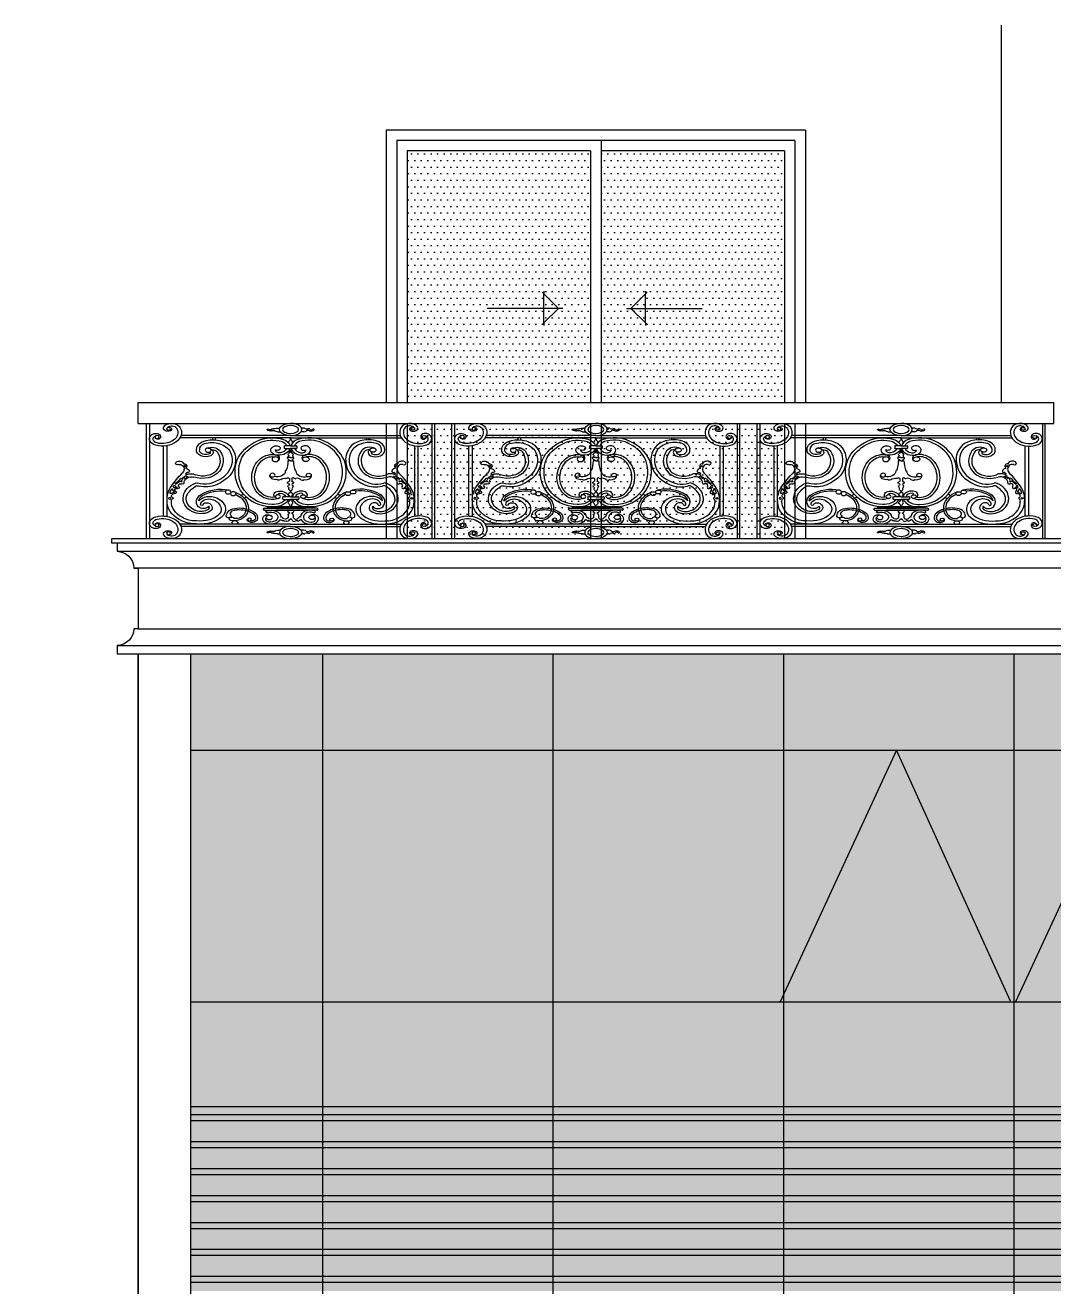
# Model space of a CAD drawing. Extents: x 185 to 567, y -69 to 170.
# Drawn here: x 329.66 to 334.57, y -45.66 to -39.64 of the extents above; entities that cross this region are included whole.
import ezdxf

# ---------------------------------------------------------------- set-up
doc = ezdxf.new("R2010")
doc.units = 0
doc.header["$LTSCALE"] = 0.25
doc.header["$MEASUREMENT"] = 0
doc.layers.get('0').update_dxf_attribs({"linetype": 'CONTINUOUS'})
for name, color, linetype in [('A-ELV', 2, 'CONTINUOUS'), ('A-ELV 5', 51, 'CONTINUOUS'), ('A-ELV 6', 71, 'CONTINUOUS'), ('A-FerFroge', 156, 'CONTINUOUS'), ('A-GRC', 8, 'CONTINUOUS'), ('A-groves', 8, 'CONTINUOUS'), ('A-WIN', 3, 'CONTINUOUS'), ('A-WIN HAT', 125, 'CONTINUOUS')]:
    doc.layers.add(name, color=color, linetype=linetype)

# ---------------------------------------------------------------- blocks, each defined once
blk = doc.blocks.new('A$C5D9A0A75')
at = {"color": 8}
for p, q in [((-0.2424, -0.5809), (-0.251, -0.5723)), ((-0.2424, -0.5687), (-0.2424, -0.5809)), ((0.2424, -0.5687), (0.2424, -0.5809)), ((0.2424, -0.5809), (0.251, -0.5723)), ((-0.1517, -0.65), (-0.1733, -0.65)), ((0.1517, -0.65), (0.1733, -0.65)), ((-0.251, -0.7277), (-0.2424, -0.7191)), ((-0.2424, -0.7191), (-0.2424, -0.7313)), ((0.2424, -0.7191), (0.2424, -0.7313)), ((0.251, -0.7277), (0.2424, -0.7191))]:
    blk.add_line(p, q, dxfattribs=at)
for p, q in [((-0.1733, -0.65), (-0.5132, -0.65)), ((0.1733, -0.65), (0.5132, -0.65))]:
    blk.add_line(p, q)
at = {"elevation": 0}
for points in [[(-0.2424, -0.5809), (-0.1733, -0.65), (-0.2424, -0.7191), (-0.2424, -0.5809)], [(0.2424, -0.5809), (0.1733, -0.65), (0.2424, -0.7191), (0.2424, -0.5809)]]:
    blk.add_lwpolyline(points, dxfattribs=at)
blk = doc.blocks.new('A$C484D5185')
at = {"layer": 'A-WIN HAT'}
h = blk.add_hatch(dxfattribs=at)
h.set_pattern_fill('DOTS', color=256, scale=0.5, style=0)
h.set_pattern_definition([(0, (0.1, -3e-07), (0.015625, 0.03125), [0, -0.03125])])
h.paths.add_polyline_path([(0.975, 1.85), (0.1, 1.85), (0.1, 0.65), (0.975, 0.65)])
h.paths.add_polyline_path([(1.9, 1.85), (1.025, 1.85), (1.025, 0.65), (1.9, 0.65)])
h.paths.add_polyline_path([(1.9, 0.55), (1.025, 0.55), (1.025, 0), (1.9, 0)])
h.paths.add_polyline_path([(0.975, 0.55), (0.1, 0.55), (0.1, 0), (0.975, 0)])
at = {"layer": 'A-WIN'}
for p, q in [((2, 1.95), (0, 1.95)), ((0, 1.95), (0, 0.65)), ((2, 1.95), (2, 0.65)), ((1.95, 1.9), (0.05, 1.9)), ((0.05, 1.9), (0.05, 0.65)), ((1.025, 1.9), (1.025, 0.65, 0)), ((1.95, 1.9), (1.95, 0.65)), ((0.975, 1.85), (0.1, 1.85, 0)), ((0.1, 1.85), (0.1, 0.65)), ((0.975, 1.85), (0.975, 0.65, 0)), ((1.9, 1.85), (1.025, 1.85)), ((1.9, 1.85), (1.9, 0.65)), ((0, 0.55), (0, 0)), ((0.05, 0.55), (0.05, 0)), ((0.1, 0.55), (0.1, 0)), ((0.975, 0.55, 0), (0.975, 0, 0)), ((1.025, 0.55, 0), (1.025, 0, 0)), ((1.9, 0.55), (1.9, 0)), ((1.95, 0.55), (1.95, 0)), ((2, 0.55), (2, 0))]:
    blk.add_line(p, q, dxfattribs=at)
at = {"layer": 'A-WIN', "extrusion": (0, 0, -1), "zscale": -1}
blk.add_blockref('A$C5D9A0A75', (-0.9941, 1.7491, 0), dxfattribs=at)
blk = doc.blocks.new('A$C50FD488D')
for p, q in [((0.209, -0.6483), (0.209, -0.1009)), ((0.2186, -0.0998), (0.2186, -0.6493)), ((0.6548, -0.123), (0.6628, -0.123)), ((0.7452, -0.123), (0.7372, -0.123)), ((1.1814, -0.0998), (1.1814, -0.6493)), ((1.191, -0.6483), (1.191, -0.1009)), ((0.7, -0.1694), (0.3225, -0.1694)), ((0.7, -0.1578), (0.3264, -0.1578)), ((0.4338, -0.1694), (0.4338, -0.178)), ((0.4426, -0.1694), (0.4426, -0.1784)), ((0.6548, -0.1403), (0.6647, -0.1403)), ((0.7, -0.1578), (1.0736, -0.1578)), ((0.7, -0.1694), (1.0775, -0.1694)), ((0.7452, -0.1403), (0.7353, -0.1403)), ((0.9574, -0.1694), (0.9574, -0.1784)), ((0.9662, -0.1694), (0.9662, -0.178)), ((0.2661, -0.2081), (0.2661, -0.5419)), ((0.2779, -0.2064), (0.2779, -0.5436)), ((0.6783, -0.2087), (0.6783, -0.2183)), ((0.7, -0.2072), (0.6798, -0.2072)), ((0.7, -0.2072), (0.7202, -0.2072)), ((0.7217, -0.2087), (0.7217, -0.2183)), ((1.1221, -0.2064), (1.1221, -0.5436)), ((1.1339, -0.2081), (1.1339, -0.5419)), ((0.6798, -0.2197), (0.7, -0.2197)), ((0.7202, -0.2197), (0.7, -0.2197)), ((0.5125, -0.2997), (0.5102, -0.2997)), ((0.5161, -0.2804), (0.5121, -0.2804)), ((0.7006, -0.2627), (0.6887, -0.2627)), ((0.7006, -0.2784), (0.6904, -0.2784)), ((0.695, -0.2742), (0.695, -0.2784)), ((0.6994, -0.2627), (0.7113, -0.2627)), ((0.6994, -0.2784), (0.7096, -0.2784)), ((0.705, -0.2742), (0.705, -0.2784)), ((0.8839, -0.2804), (0.8879, -0.2804)), ((0.8875, -0.2997), (0.8898, -0.2997)), ((0.6839, -0.3272), (0.6818, -0.3272)), ((0.7161, -0.3272), (0.7182, -0.3272)), ((0.6957, -0.3623), (0.6957, -0.3754)), ((0.7043, -0.3623), (0.7043, -0.3754)), ((0.6721, -0.4527), (0.6721, -0.4606)), ((0.7, -0.4498), (0.675, -0.4498)), ((0.675, -0.4635), (0.7, -0.4635)), ((0.7, -0.4498), (0.725, -0.4498)), ((0.725, -0.4635), (0.7, -0.4635)), ((0.7279, -0.4527), (0.7279, -0.4606)), ((0.6071, -0.508), (0.6071, -0.5113)), ((0.6101, -0.5051), (0.7, -0.5051)), ((0.6101, -0.5142), (0.7, -0.5142)), ((0.6196, -0.4984), (0.7, -0.4984)), ((0.6196, -0.4984), (0.6196, -0.5051)), ((0.7, -0.4984), (0.6493, -0.4984)), ((0.7, -0.5051), (0.6493, -0.5051)), ((0.7, -0.5142), (0.6493, -0.5142)), ((0.6904, -0.5142), (0.6904, -0.5216)), ((0.7, -0.4984), (0.7507, -0.4984)), ((0.7804, -0.4984), (0.7, -0.4984)), ((0.7, -0.5051), (0.7507, -0.5051)), ((0.7899, -0.5051), (0.7, -0.5051)), ((0.7, -0.5142), (0.7507, -0.5142)), ((0.7899, -0.5142), (0.7, -0.5142)), ((0.7096, -0.5142), (0.7096, -0.5216)), ((0.7804, -0.4984), (0.7804, -0.5051)), ((0.7929, -0.508), (0.7929, -0.5113)), ((0.6896, -0.5511), (0.6913, -0.5511)), ((0.6913, -0.5365), (0.6913, -0.5511)), ((0.7087, -0.5365), (0.7087, -0.5511)), ((0.7104, -0.5511), (0.7087, -0.5511)), ((0.7, -0.5806), (0.3225, -0.5806)), ((0.7, -0.5922), (0.3264, -0.5922)), ((0.7, -0.5806), (1.0775, -0.5806)), ((0.7, -0.5922), (1.0736, -0.5922)), ((0.6548, -0.6097), (0.6647, -0.6097)), ((0.6548, -0.627), (0.6628, -0.627)), ((0.7452, -0.6097), (0.7353, -0.6097)), ((0.7452, -0.627), (0.7372, -0.627))]:
    blk.add_line(p, q)
at = {"extrusion": (0, 0, -1)}
for centre, major_axis, ratio, start_param, end_param in [((0.2823, -0.1222), (0.0157, 0), 0.986193, 1.044957, 3.500797), ((0.2921, -0.1258), (-0.0261, 0), 0.986193, 0.359204, 1.773868), ((0.2921, -0.1258), (0.014, 0), 0.986193, 3.500797, 4.101526), ((0.2934, -0.1324), (0.0205, 0), 0.986193, 4.240292, 5.936586), ((0.2858, -0.128), (-0.00887, 0), 0.986193, 1.609909, 4.186549), ((0.2934, -0.1324), (-0.0326, 0), 0.986193, 1.693369, 2.794993), ((0.2625, -0.1436), (-0.0534, 0), 0.986193, 2.793121, 3.920657), ((0.2625, -0.1436), (-0.0655, 0), 0.986193, 2.793121, 3.920657), ((0.6222, -0.13), (-0.0028, 0), 0.986193, -0.347364, 2.45784), ((0.6295, -0.1254), (-0.00588, 0), 0.986193, 3.689898, 5.767627), ((0.6391, -0.1312), (-0.00547, 0), 0.986193, 0.548305, 1.353902), ((0.64, -0.1359), (0.0103, 0), 0.986193, 4.517077, 4.873859), ((0.6413, -0.1028), (0.0235, 0), 0.986193, 1.128208, 1.558447), ((0.6548, -0.1317), (0.00879, 0), 0.986193, 4.310092, 4.712389), ((0.7, -0.1293), (-0.0381, 0), 0.770201, 4.712389, 7.853982), ((0.7, -0.1293), (-0.0273, 0.0003), 0.684091, 4.704331, 7.845923), ((0.2448, -0.173), (0.0261, 0), 0.986193, 2.925853, 4.340517), ((0.2516, -0.1742), (0.0205, 0), 0.986193, 1.904728, 3.601022), ((0.2448, -0.173), (0.014, 0), 0.986193, 3.739788, 4.340517), ((0.241, -0.1635), (0.0157, 0), 0.986193, 4.340517, 6.796357), ((0.2447, -0.165), (0.00696, 0), 0.986193, 3.141593, 9.424778), ((0.247, -0.1668), (0.00887, 0), 0.986193, 0.513172, 3.089812), ((0.4353, -0.2481), (-0.0711, 0), 0.986193, 1.239292, 2.685863), ((0.6371, -0.2594), (0.092, 0), 0.986193, 4.113809, 5.142554), ((0.6295, -0.1254), (-0.0114, 0), 0.986193, 4.153001, 5.767627), ((0.6406, -0.1429), (0.00954, 0), 0.986193, 4.147409, 5.443922), ((0.645, -0.138), (-0.00206, 0.00206), 1, 1.523847, 1.779943), ((0.6548, -0.1317), (0.00879, 0), 0.986193, 1.570796, 2.558971), ((0.6844, -0.1751), (-0.0145, 0), 0.986193, 2.72718, 3.810715), ((0.2516, -0.1742), (0.0326, 0), 0.986193, 1.904728, 3.006352), ((0.2625, -0.1436), (-0.0655, 0), 0.986193, 3.920657, 5.048192), ((0.2625, -0.1436), (-0.0534, 0), 0.986193, 3.920657, 5.048192), ((0.4243, -0.2245), (0.045, 0), 0.986193, 3.136144, 4.437415), ((0.4243, -0.2245), (0.0343, 0), 0.986193, 3.117833, 4.149148), ((0.4308, -0.257), (-0.0667, 0), 0.986193, 1.189802, 2.81634), ((0.4306, -0.2453), (0.0316, 0), 0.986193, 4.08399, 5.814843), ((0.683, -0.3257), (-0.1734, 0), 0.986193, 0.307207, 0.972216), ((0.683, -0.3257), (0.1621, 0), 0.986193, 3.544055, 4.113809), ((0.6371, -0.2594), (0.0807, 0), 0.986193, 4.113809, 5.142554), ((0.6513, -0.2258), (-0.0189, 0), 0.986193, 0.23755, 1.917148), ((0.6541, -0.2182), (-0.0107, 0), 0.986193, 1.917148, 5.316293), ((0.6588, -0.2128), (-0.0287, 0), 0.986193, 2.000961, 2.94312), ((0.6588, -0.2128), (-0.04, 0), 0.986193, 2.000961, 2.99964), ((0.6798, -0.2087), (0.00147, 0), 0.986193, 3.141593, 4.712389), ((0.7044, -0.1907), (0.0109, 0), 0.986193, 2.526413, 3.810715), ((0.411, -0.2282), (0.0318, 0), 0.986193, 1.02315, 3.250179), ((0.411, -0.2282), (0.0212, 0), 0.986193, 1.359839, 3.277918), ((0.419, -0.2277), (0.0104, 0), 0.986193, 3.141593, 9.424778), ((0.4148, -0.2381), (0.0107, 0), 0.986193, -0.207114, 1.517375), ((0.4148, -0.2381), (-0.0213, 0), 0.986193, 1.766722, 4.073893), ((0.4306, -0.2453), (0.021, 0), 0.986193, -1.540418, -0.468342), ((0.3646, -0.2783), (0.0949, 0), 0.986193, -0.468342, 0.502042), ((0.3646, -0.2783), (-0.1056, 0), 0.986193, 2.67325, 3.643635), ((0.3738, -0.2759), (-0.1269, 0), 0.986193, 2.81634, 3.559374), ((0.3935, -0.2713), (0.119, 0), 0.986193, -0.478494, 0.140238), ((0.6372, -0.3587), (0, 0.1102), 0.634622, -1.455899, 0.198074), ((0.6575, -0.2273), (0.0253, 0), 0.986193, 1.662425, 3.379143), ((0.6441, -0.2665), (-0.0174, 0), 0.986193, 1.67343, 3.999532), ((0.6618, -0.2272), (0.0138, 0), 0.986193, 1.325993, 3.162944), ((0.6588, -0.2128), (0.04, 0), 0.986193, 0.177072, 1.662425), ((0.6588, -0.2128), (-0.0287, 0), 0.986193, 3.389621, 4.490786), ((0.6798, -0.2183), (0.00147, 0), 0.986193, 1.570796, 3.141593), ((0.6956, -0.2483), (0.00484, 0), 0.986193, 2.222604, 4.060581), ((0.6951, -0.2595), (0.00403, 0), 0.986193, 2.222604, 4.060581), ((0.6833, -0.2323), (0.0155, 0), 0.986193, -0.501731, 0.918989), ((0.691, -0.2542), (0.00273, 0), 0.986193, -0.918989, 0.918989), ((0.3143, -0.2907), (-0.0071, 0), 0.986193, 4.239124, 6.908824), ((0.3209, -0.2953), (0.0152, 0), 0.986193, 3.767232, 5.474069), ((0.3224, -0.3063), (-0.0107, 0), 0.986193, 1.097531, 2.553849), ((0.3036, -0.3187), (0.0334, 0), 0.986193, -0.587743, 0.619356), ((0.2998, -0.3171), (0.0457, 0), 0.986193, -0.809116, -0.712984), ((0.3358, -0.2921), (0.00146, 0), 0.986193, 1.387681, 3.665061), ((0.3315, -0.2897), (-0.00351, 0), 0.986193, 2.51217, 3.665061), ((0.3376, -0.3017), (-0.00841, 0), 0.986193, 1.387681, 2.785357), ((0.332, -0.3037), (-0.0144, 0), 0.986193, 2.785357, 3.792328), ((0.3821, -0.2825), (0.1293, 0), 0.986193, 0.040903, 1.04538), ((0.6364, -0.3304), (0, 0.168), 0.749863, 2.987054, 5.054443), ((0.5118, -0.2802), (0.1786, 0), 0.986193, -0.010351, 0.269948), ((0.7013, -0.2633), (-0.0127, 0), 0.986193, -1.050198, 0.054521), ((0.6936, -0.5929), (-0.4456, 0), 0.986193, 0.456975, 0.619356), ((0.3437, -0.3407), (0.00156, 0), 0.986193, 2.393715, 4.557851), ((0.3389, -0.3451), (-0.00499, 0), 0.986193, 2.393715, 2.865382), ((0.3445, -0.3136), (0.00147, 0), 0.986193, 1.906583, 3.426498), ((0.3456, -0.3139), (-0.00182, 0.00182), 1, 5.778964, 6.141834), ((0.3431, -0.3375), (0.00181, 0), 0.986193, -0.253663, 1.416259), ((0.3451, -0.3434), (-0.00147, 0), 0.986193, 4.095125, 6.006974), ((0.3386, -0.3303), (0.0165, 0), 0.986193, -1.23501, -0.133651), ((0.3466, -0.3366), (-0.00175, 0), 0.986193, -0.253663, 2.002078), ((0.36, -0.3641), (0.0243, 0), 0.986193, 4.095125, 5.362212), ((0.3487, -0.3289), (-0.00629, 0), 0.986193, 3.007942, 4.929364), ((0.3985, -0.2966), (0.0669, 0), 0.986193, 0.502042, 2.015089), ((0.4005, -0.2989), (0.0534, 0), 0.986193, 0.481174, 2.075535), ((0.3828, -0.2799), (-0.117, 0), 0.986193, 3.559374, 4.361123), ((0.6382, -0.3467), (0.00867, 0), 0.986193, 3.141593, 9.424778), ((0.6534, -0.327), (0.0285, 0), 0.986193, 0.005829, 1.918893), ((0.2462, -0.3282), (0.0854, 0), 0.986193, 0.444529, 0.783696), ((0.3271, -0.4011), (0.0209, 0), 0.986193, 3.756501, 4.081862), ((0.3066, -0.3735), (0.0138, 0), 0.986193, 0.400155, 0.940269), ((0.3231, -0.3804), (-0.00404, 0), 0.986193, 0.400155, 2.512824), ((0.3269, -0.3661), (-0.00411, 0), 0.986193, 0.444529, 3.917405), ((0.3279, -0.3769), (0.00194, 0), 0.986193, -0.597423, 2.512824), ((0.3343, -0.3726), (-0.00575, 0), 0.986193, -0.597423, 0.701205), ((0.3323, -0.3853), (0.00445, 0), 0.986193, -0.122631, 2.184426), ((0.3359, -0.3583), (0.00328, 0), 0.986193, 1.056125, 3.391753), ((0.3327, -0.3493), (-0.0083, 0), 0.986193, 3.078791, 4.711877), ((0.4137, -0.4531), (-0.0791, 0), 0.986193, 0.094175, 1.069333), ((0.3629, -0.3816), (-0.0264, 0), 0.986193, -0.122631, 0.984654), ((0.341, -0.3672), (-0.00708, 0), 0.986193, 1.056125, 1.960136), ((0.3461, -0.3481), (0.00514, 0), 0.986193, 1.224743, 3.000432), ((0.3617, -0.373), (-0.0219, 0), 0.986193, 0.60362, 0.944428), ((0.3483, -0.3542), (-0.00144, 0), 0.986193, 1.218517, 4.325141), ((0.3617, -0.373), (0.0189, 0), 0.986193, 3.923198, 5.156681), ((0.3793, -0.3901), (0.00656, 0), 0.986193, 4.127294, 5.247131), ((0.4068, -0.3443), (0.0474, 0), 0.986193, 1.219531, 2.105538), ((0.6372, -0.3581), (0, 0.1052), 0.664345, 2.792693, 4.826957), ((0.6481, -0.3501), (-0.0189, 0), 0.986193, 4.424307, 6.467477), ((0.6599, -0.3629), (-0.00819, 0), 0.986193, 3.762001, 5.60071), ((0.6777, -0.3759), (0.014, 0), 0.986193, 3.787884, 5.054616), ((0.6841, -0.3565), (-0.0067, 0), 0.986193, 3.987504, 4.964118), ((0.6917, -0.365), (-0.00484, 0), 0.986193, 0.845912, 2.529622), ((0.6934, -0.3825), (0.00433, 0), 0.986193, 1.875147, 4.408038), ((0.6904, -0.3729), (-0.00589, 0), 0.986193, 3.583441, 4.408038), ((0.6906, -0.3915), (0.00524, 0), 0.986193, -1.266445, 1.266445), ((0.4242, -0.4623), (0.1454, 0), 0.986193, 3.070847, 3.598568), ((0.4249, -0.4637), (-0.1398, 0), 0.986193, 0.223137, 0.363351), ((0.2968, -0.4152), (-0.00258, 0), 0.986193, 0.190764, 3.677531), ((0.3022, -0.4326), (-0.00495, 0), 0.986193, 0.367059, 1.782679), ((0.3022, -0.4183), (-0.00375, 0), 0.986193, -1.206139, 0.535939), ((0.3086, -0.4016), (-0.00766, 0), 0.986193, -0.544841, 0.757911), ((0.2993, -0.4259), (-0.00441, 0), 0.986193, 1.935454, 3.61259), ((0.3074, -0.4023), (-0.00629, 0), 0.986193, 3.685922, 5.738345), ((0.3031, -0.4013), (-0.00496, 0), 0.986193, 1.545099, 3.312198), ((0.3044, -0.4283), (-0.00631, 0), 0.986193, 2.192956, 4.91313), ((0.3122, -0.4176), (0.00705, 0), 0.986193, 2.192956, 4.9735), ((0.3085, -0.3882), (-0.00191, 0), 0.986193, 3.7565, 6.59316), ((0.3112, -0.4027), (0.00326, 0), 0.986193, 1.079241, 3.312198), ((0.3154, -0.4058), (-0.00536, 0), 0.986193, 2.583833, 4.9735), ((0.3302, -0.3967), (-0.0121, 0), 0.986193, -0.557759, 0.436551), ((0.3256, -0.3946), (0.00706, 0), 0.986193, 3.578144, 5.326019), ((0.4591, -0.4875), (0.1219, 0), 0.986193, 3.626248, 3.961743), ((0.3829, -0.4142), (-0.0164, 0), 0.986193, 1.131987, 1.889406), ((0.4107, -0.3311), (-0.0723, 0), 0.986193, 4.186973, 5.030999), ((0.46, -0.5116), (-0.0986, 0), 0.986193, 0.847252, 1.876614), ((0.46, -0.5116), (-0.091, 0), 0.986193, 0.847252, 1.775558), ((0.4869, -0.4275), (0.00925, 0), 0.986193, 3.141593, 9.424778), ((0.5044, -0.435), (0.00925, 0), 0.986193, 3.141593, 9.424778), ((0.46, -0.5116), (0.0986, 0), 0.986193, -1.051426, -0.604473), ((0.6613, -0.4415), (-0.0187, 0), 0.986193, -0.611101, 1.440214), ((0.6629, -0.4536), (0.031, 0), 0.986193, 4.581806, 6.159658), ((0.6963, -0.4005), (-0.00587, 0), 0.986193, -0.780965, 0.780965), ((0.6868, -0.4098), (0.00756, 0), 0.986193, -0.780965, -0.059676), ((0.706, -0.4126), (0.0121, 0), 0.986193, 2.301082, 3.417667), ((0.6942, -0.4256), (0.0055, 0), 0.986193, -0.84051, 0.965496), ((0.3853, -0.4756), (0.1062, 0), 0.986193, 2.22596, 3.172079), ((0.2876, -0.4578), (0.0038, 0), 0.986193, 3.141593, 9.424778), ((0.2922, -0.4288), (-0.00571, 0), 0.986193, 3.508652, 5.408534), ((0.3854, -0.4756), (0.0917, 0), 0.986193, 2.216856, 3.176603), ((0.3217, -0.4709), (0.028, 0), 0.986193, 3.087824, 3.501086), ((0.3069, -0.4463), (0.0127, 0), 0.986193, 2.444401, 4.409658), ((0.2959, -0.4577), (0.00362, 0), 0.986193, -1.200664, 1.691177), ((0.4093, -0.4607), (0.0759, 0), 0.986193, 2.176291, 3.342001), ((0.4093, -0.4607), (0.0653, 0), 0.986193, 2.176291, 3.613177), ((0.4259, -0.4735), (-0.0471, 0), 0.986193, -0.551208, 0.847252), ((0.4259, -0.4735), (0.0395, 0), 0.986193, 3.247905, 3.988844), ((0.4246, -0.4926), (-0.0447, 0), 0.986193, 0.555033, 2.128552), ((0.4208, -0.4878), (-0.0279, 0), 0.986193, 0.006108, 1.81447), ((0.4116, -0.5096), (-0.0517, 0), 0.986193, 1.883649, 3.597263), ((0.4116, -0.5096), (0.0662, 0), 0.986193, -0.984044, 0.45567), ((0.46, -0.5116), (0.091, 0), 0.986193, -0.95037, -0.604473), ((0.5419, -0.4474), (-0.00969, 0), 0.986193, 0.203134, 1.344916), ((0.4724, -0.5031), (-0.0759, 0), 0.986193, 2.537119, 3.56788), ((0.4724, -0.5031), (0.0836, 0), 0.986193, -0.604473, 0.213243), ((0.5419, -0.4474), (0.00969, 0), 0.986193, 0.579329, 1.596479), ((0.6447, -0.4482), (0.0501, 0), 0.986193, 0.31332, 1.348449), ((0.6625, -0.4377), (0.00464, 0), 0.986193, 1.87872, 4.710272), ((0.6628, -0.4536), (0.0208, 0), 0.986193, 4.699759, 6.096997), ((0.6504, -0.4512), (0.0333, 0), 0.986193, 0.38402, 1.030313), ((0.675, -0.4527), (0.00294, 0), 0.986193, 3.141593, 4.712389), ((0.675, -0.4606), (-0.00294, 0), 0.986193, 4.712389, 6.283185), ((0.7035, -0.4388), (-0.0108, 0), 0.986193, -0.769176, 0.965496), ((0.689, -0.4676), (0.0079, 0), 0.986193, -0.546224, 0.81588), ((0.6938, -0.4481), (0.00262, 0), 0.986193, -0.769176, 0.769176), ((0.3943, -0.4821), (0.0389, 0), 0.986193, 1.018559, 2.176291), ((0.4021, -0.4879), (-0.0193, 0), 0.986193, 3.502327, 5.731977), ((0.3972, -0.4873), (0.00434, 0), 0.986193, -0.037495, 3.068222), ((0.4143, -0.4918), (0.0135, 0), 0.986193, 3.494217, 5.041103), ((0.4067, -0.5019), (0.0153, 0), 0.986193, -0.500246, 1.018559), ((0.4067, -0.5019), (-0.026, 0), 0.986193, 2.049556, 4.160152), ((0.5195, -0.5424), (-0.0388, 0), 0.986193, -0.010266, 1.508225), ((0.5144, -0.5326), (-0.02, 0), 0.986193, -0.153938, 1.183318), ((0.5198, -0.5432), (-0.0319, 0), 0.986193, 1.15152, 1.500262), ((0.5243, -0.5808), (-0.0781, 0), 0.986193, 1.477321, 2.262749), ((0.5243, -0.5808), (-0.0704, 0), 0.986193, 1.477321, 2.262749), ((0.6101, -0.508), (0.00294, 0), 0.986193, 3.141593, 4.712389), ((0.6101, -0.5113), (-0.00294, 0), 0.986193, 4.712389, 6.283185), ((0.6335, -0.5468), (0.0332, 0), 0.986193, 4.187766, 6.285251), ((0.6997, -0.4788), (-0.00775, 0), 0.986193, -0.81588, 0.81588), ((0.6877, -0.4914), (0.00973, 0), 0.986193, -0.81588, 0.81588), ((0.2516, -0.5758), (-0.0326, 0), 0.986193, 0.13524, 1.236864), ((0.2516, -0.5758), (0.0205, 0), 0.986193, 2.682163, 4.378457), ((0.2625, -0.6064), (0.0655, 0), 0.986193, 4.376586, 5.504121), ((0.2625, -0.6064), (0.0534, 0), 0.986193, 4.376586, 5.504121), ((0.3775, -0.4944), (-0.0865, 0), 0.986193, 4.712389, 5.430246), ((0.3775, -0.4944), (-0.072, 0), 0.986193, 4.695569, 5.430246), ((0.3943, -0.4821), (0.0496, 0), 0.986193, 1.018559, 2.176291), ((0.3915, -0.4868), (0.0953, 0), 0.986193, 0.581027, 1.717764), ((0.3915, -0.4865), (-0.081, 0), 0.986193, 3.748469, 4.870759), ((0.4892, -0.5422), (-0.00856, 0), 0.986193, 2.258777, 6.210372), ((0.4995, -0.5557), (-0.00856, 0), 0.986193, -1.220497, 2.8792), ((0.5067, -0.5257), (0.0397, 0), 0.986193, 0.971295, 1.828835), ((0.5138, -0.5305), (-0.0241, 0), 0.986193, 4.01445, 4.96415), ((0.4992, -0.5119), (-0.0556, 0), 0.986193, 3.300043, 4.143488), ((0.4992, -0.5119), (-0.0479, 0), 0.986193, 3.629804, 4.033873), ((0.5604, -0.5612), (0.00859, 0), 0.986193, 2.449744, 4.261139), ((0.56, -0.5594), (0.00684, 0), 0.986193, 3.141593, 9.424778), ((0.5501, -0.55), (0.0298, 0), 0.986193, -0.875887, -0.023874), ((0.566, -0.5518), (-0.0143, 0), 0.986193, 2.957403, 4.232351), ((0.5501, -0.55), (-0.0375, 0), 0.986193, 2.265705, 3.10214), ((0.566, -0.5518), (0.0219, 0), 0.986193, -0.154706, 1.090758), ((0.6303, -0.5559), (0.0253, 0), 0.986193, 1.521268, 3.60072), ((0.6223, -0.5518), (-0.0163, 0), 0.986193, 0.44789, 2.354725), ((0.6309, -0.5559), (0.0159, 0), 0.986193, 1.544729, 3.589483), ((0.6209, -0.5218), (-0.00525, 0), 0.986193, 4.527174, 6.98995), ((0.6335, -0.5468), (-0.0233, 0), 0.986193, 1.046173, 3.586786), ((0.6306, -0.5454), (-0.0265, 0), 0.986193, 3.586786, 4.686322), ((0.6682, -0.5516), (-0.00509, 0), 0.986193, 1.277223, 2.908786), ((0.6815, -0.5485), (0.00856, 0), 0.986193, 0.31267, 2.908786), ((0.695, -0.5214), (0.00463, 0), 0.986193, 1.620238, 3.108149), ((0.6976, -0.5357), (-0.00637, 0), 0.986193, -0.119702, 1.112412), ((0.6979, -0.5614), (0.00336, 0), 0.986193, 3.205723, 4.562542), ((0.6938, -0.528), (-0.00233, 0), 0.986193, 2.029181, 4.254004), ((0.6971, -0.5559), (-0.00221, 0), 0.986193, 3.148587, 4.562542), ((0.7005, -0.5558), (0.000869, 0.000869), 1, 3.843332, 5.068991), ((0.2448, -0.577), (-0.0261, 0), 0.986193, -1.198924, 0.21574), ((0.2448, -0.577), (-0.014, 0), 0.986193, -1.198924, -0.598195), ((0.241, -0.5865), (-0.0157, 0), 0.986193, 2.628421, 5.084261), ((0.2447, -0.585), (0.00696, 0), 0.986193, 3.141593, 9.424778), ((0.247, -0.5832), (-0.00887, 0), 0.986193, 0.05178, 2.628421), ((0.2625, -0.6064), (0.0534, 0), 0.986193, -0.779064, 0.348471), ((0.2625, -0.6064), (-0.0655, 0), 0.986193, 2.362528, 3.490064), ((0.5049, -0.5732), (0.00492, 0), 0.986193, 2.129858, 4.153328), ((0.4978, -0.5619), (0.0086, 0), 0.986193, 0.273969, 1.011735), ((0.5001, -0.5809), (-0.00425, 0), 0.986193, 2.129858, 3.088852), ((0.5225, -0.5619), (-0.0086, 0), 0.986193, -1.011735, -0.273969), ((0.5201, -0.5809), (-0.00425, 0), 0.986193, 0.05274, 1.011735), ((0.5153, -0.5732), (-0.00492, 0), 0.986193, 2.129858, 4.153328), ((0.5677, -0.5552), (-0.0181, 0), 0.986193, 4.232351, 5.591336), ((0.5677, -0.5552), (0.0104, 0), 0.986193, 1.090758, 1.92466), ((0.6319, -0.5465), (0.0348, 0), 0.986193, 0.432203, 1.57951), ((0.6335, -0.5468), (0.0233, 0.0233), 1, 1.165751, 1.225211), ((0.6629, -0.5649), (0.00605, 0), 0.986193, -1.339211, -0.50515), ((0.675, -0.5583), (0.00781, 0), 0.986193, 1.353928, 2.636442), ((0.6789, -0.5753), (0.00989, 0), 0.986193, 4.495521, 5.311814), ((0.6873, -0.5607), (-0.00726, 0), 0.986193, 3.205723, 5.116798), ((0.7, -0.6207), (-0.0381, 0), 0.770201, 7.853982, 10.995574), ((0.2823, -0.6278), (-0.0157, 0), 0.986193, -0.359204, 2.096636), ((0.2921, -0.6242), (0.0261, 0), 0.986193, 1.367724, 2.782388), ((0.284, -0.6242), (0.00696, 0), 0.986193, 3.141593, 9.424778), ((0.2921, -0.6242), (-0.014, 0), 0.986193, -0.959933, -0.359204), ((0.2934, -0.6176), (-0.0205, 0), 0.986193, 3.488192, 5.184486), ((0.2858, -0.622), (0.00887, 0), 0.986193, -1.044957, 1.531684), ((0.2934, -0.6176), (0.0326, 0), 0.986193, 0.3466, 1.448224), ((0.6222, -0.62), (0.0028, 0), 0.986193, 0.683753, 3.488957), ((0.6295, -0.6246), (0.0114, 0), 0.986193, 3.657151, 5.271777), ((0.6295, -0.6246), (0.00588, 0), 0.986193, 3.657151, 5.73488), ((0.6391, -0.6188), (0.00547, 0), 0.986193, 1.78769, 2.593288), ((0.6406, -0.6071), (0.00954, 0), 0.986193, 0.839263, 2.135776), ((0.64, -0.6141), (0.0103, 0), 0.986193, 1.409326, 1.766108), ((0.6413, -0.6472), (0.0235, 0), 0.986193, -1.558447, -1.128208), ((0.645, -0.612), (0.00206, 0.00206), 1, 1.36165, 1.617745), ((0.6548, -0.6183), (-0.00879, 0), 0.986193, 0.582622, 1.570796), ((0.6548, -0.6183), (0.00879, 0), 0.986193, 1.570796, 1.973093), ((0.7, -0.6207), (-0.0273, 0.0003), 0.684091, 1.562738, 4.704331)]:
    blk.add_ellipse(centre, major_axis=major_axis, ratio=ratio, start_param=start_param, end_param=end_param, dxfattribs=at)
for centre, major_axis in [((0.284, -0.1258), (-0.00696, 0)), ((0.3399, -0.3042), (-0.00331, 0)), ((0.648, -0.2711), (-0.0114, 0)), ((0.6569, -0.4495), (-0.00865, 0)), ((0.6274, -0.5486), (-0.0105, 0))]:
    blk.add_ellipse(centre, major_axis=major_axis, ratio=0.986193, dxfattribs=at)
for centre, major_axis, ratio, start_param, end_param in [((0.7, -0.1293), (0.0381, 0), 0.770201, 4.712389, 7.853982), ((0.7, -0.1293), (0.0273, 0.0003), 0.684091, 4.704331, 7.845923), ((0.7452, -0.1317), (-0.00879, 0), 0.986193, 4.310092, 4.712389), ((0.7587, -0.1028), (-0.0235, 0), 0.986193, 1.128208, 1.558447), ((0.76, -0.1359), (-0.0103, 0), 0.986193, 4.517077, 4.873859), ((0.7609, -0.1312), (0.00547, 0), 0.986193, 0.548305, 1.353902), ((0.7705, -0.1254), (0.00588, 0), 0.986193, 3.689898, 5.767627), ((0.7778, -0.13), (0.0028, 0), 0.986193, -0.347364, 2.45784), ((1.1375, -0.1436), (0.0655, 0), 0.986193, 2.793121, 3.920657), ((1.1066, -0.1324), (0.0326, 0), 0.986193, 1.693369, 2.794993), ((1.1375, -0.1436), (0.0534, 0), 0.986193, 2.793121, 3.920657), ((1.1066, -0.1324), (-0.0205, 0), 0.986193, 4.240292, 5.936586), ((1.1079, -0.1258), (0.0261, 0), 0.986193, 0.359204, 1.773868), ((1.1142, -0.128), (0.00887, 0), 0.986193, 1.609909, 4.186549), ((1.1177, -0.1222), (-0.0157, 0), 0.986193, 1.044957, 3.500797), ((1.1079, -0.1258), (-0.014, 0), 0.986193, 3.500797, 4.101526), ((0.7156, -0.1751), (0.0145, 0), 0.986193, 2.72718, 3.810715), ((0.7629, -0.2594), (-0.092, 0), 0.986193, 4.113809, 5.142554), ((0.7452, -0.1317), (-0.00879, 0), 0.986193, 1.570796, 2.558971), ((0.755, -0.138), (0.00206, 0.00206), 1, 1.523847, 1.779943), ((0.7594, -0.1429), (-0.00954, 0), 0.986193, 4.147409, 5.443922), ((0.7705, -0.1254), (0.0114, 0), 0.986193, 4.153001, 5.767627), ((0.9647, -0.2481), (0.0711, 0), 0.986193, 1.239292, 2.685863), ((1.159, -0.1635), (-0.0157, 0), 0.986193, 4.340517, 6.796357), ((1.153, -0.1668), (-0.00887, 0), 0.986193, 0.513172, 3.089812), ((1.1553, -0.165), (-0.00696, 0), 0.986193, 3.141593, 9.424778), ((1.1484, -0.1742), (-0.0205, 0), 0.986193, 1.904728, 3.601022), ((1.1552, -0.173), (-0.014, 0), 0.986193, 3.739788, 4.340517), ((1.1552, -0.173), (-0.0261, 0), 0.986193, 2.925853, 4.340517), ((0.7412, -0.2128), (0.04, 0), 0.986193, 2.000961, 2.99964), ((0.6956, -0.1907), (-0.0109, 0), 0.986193, 2.526413, 3.810715), ((0.7412, -0.2128), (0.0287, 0), 0.986193, 2.000961, 2.94312), ((0.7202, -0.2087), (-0.00147, 0), 0.986193, 3.141593, 4.712389), ((0.7629, -0.2594), (-0.0807, 0), 0.986193, 4.113809, 5.142554), ((0.7459, -0.2182), (0.0107, 0), 0.986193, 1.917148, 5.316293), ((0.7487, -0.2258), (0.0189, 0), 0.986193, 0.23755, 1.917148), ((0.717, -0.3257), (-0.1621, 0), 0.986193, 3.544055, 4.113809), ((0.717, -0.3257), (0.1734, 0), 0.986193, 0.307207, 0.972216), ((0.9692, -0.257), (0.0667, 0), 0.986193, 1.189802, 2.81634), ((0.9694, -0.2453), (-0.0316, 0), 0.986193, 4.08399, 5.814843), ((0.9757, -0.2245), (-0.045, 0), 0.986193, 3.136144, 4.437415), ((0.9757, -0.2245), (-0.0343, 0), 0.986193, 3.117833, 4.149148), ((1.1375, -0.1436), (0.0655, 0), 0.986193, 3.920657, 5.048192), ((1.1375, -0.1436), (0.0534, 0), 0.986193, 3.920657, 5.048192), ((1.1484, -0.1742), (-0.0326, 0), 0.986193, 1.904728, 3.006352), ((0.7167, -0.2323), (-0.0155, 0), 0.986193, -0.501731, 0.918989), ((0.7412, -0.2128), (-0.04, 0), 0.986193, 0.177072, 1.662425), ((0.709, -0.2542), (-0.00273, 0), 0.986193, -0.918989, 0.918989), ((0.7044, -0.2483), (-0.00484, 0), 0.986193, 2.222604, 4.060581), ((0.7049, -0.2595), (-0.00403, 0), 0.986193, 2.222604, 4.060581), ((0.7412, -0.2128), (0.0287, 0), 0.986193, 3.389621, 4.490786), ((0.7202, -0.2183), (-0.00147, 0), 0.986193, 1.570796, 3.141593), ((0.7382, -0.2272), (-0.0138, 0), 0.986193, 1.325993, 3.162944), ((0.7559, -0.2665), (0.0174, 0), 0.986193, 1.67343, 3.999532), ((0.7425, -0.2273), (-0.0253, 0), 0.986193, 1.662425, 3.379143), ((0.7628, -0.3587), (0, 0.1102), 0.634622, -1.455899, 0.198074), ((1.0065, -0.2713), (-0.119, 0), 0.986193, -0.478494, 0.140238), ((1.0262, -0.2759), (0.1269, 0), 0.986193, 2.81634, 3.559374), ((1.0354, -0.2783), (0.1056, 0), 0.986193, 2.67325, 3.643635), ((1.0354, -0.2783), (-0.0949, 0), 0.986193, -0.468342, 0.502042), ((0.9694, -0.2453), (-0.021, 0), 0.986193, -1.540418, -0.468342), ((0.9852, -0.2381), (0.0213, 0), 0.986193, 1.766722, 4.073893), ((0.981, -0.2277), (-0.0104, 0), 0.986193, 3.141593, 9.424778), ((0.989, -0.2282), (-0.0318, 0), 0.986193, 1.02315, 3.250179), ((0.9852, -0.2381), (-0.0107, 0), 0.986193, -0.207114, 1.517375), ((0.989, -0.2282), (-0.0212, 0), 0.986193, 1.359839, 3.277918), ((0.6987, -0.2633), (0.0127, 0), 0.986193, -1.050198, 0.054521), ((0.8882, -0.2802), (-0.1786, 0), 0.986193, -0.010351, 0.269948), ((0.7636, -0.3304), (0, 0.168), 0.749863, 2.987054, 5.054443), ((1.0179, -0.2825), (-0.1293, 0), 0.986193, 0.040903, 1.04538), ((1.068, -0.3037), (0.0144, 0), 0.986193, 2.785357, 3.792328), ((1.0624, -0.3017), (0.00841, 0), 0.986193, 1.387681, 2.785357), ((1.0964, -0.3187), (-0.0334, 0), 0.986193, -0.587743, 0.619356), ((1.0642, -0.2921), (-0.00146, 0), 0.986193, 1.387681, 3.665061), ((1.0685, -0.2897), (0.00351, 0), 0.986193, 2.51217, 3.665061), ((1.1002, -0.3171), (-0.0457, 0), 0.986193, -0.809116, -0.712984), ((1.0791, -0.2953), (-0.0152, 0), 0.986193, 3.767232, 5.474069), ((1.0776, -0.3063), (0.0107, 0), 0.986193, 1.097531, 2.553849), ((1.0857, -0.2907), (0.0071, 0), 0.986193, 4.239124, 6.908824), ((0.7466, -0.327), (-0.0285, 0), 0.986193, 0.005829, 1.918893), ((0.7618, -0.3467), (-0.00867, 0), 0.986193, 3.141593, 9.424778), ((1.0172, -0.2799), (0.117, 0), 0.986193, 3.559374, 4.361123), ((1.0015, -0.2966), (-0.0669, 0), 0.986193, 0.502042, 2.015089), ((0.9995, -0.2989), (-0.0534, 0), 0.986193, 0.481174, 2.075535), ((1.04, -0.3641), (-0.0243, 0), 0.986193, 4.095125, 5.362212), ((1.0513, -0.3289), (0.00629, 0), 0.986193, 3.007942, 4.929364), ((1.0614, -0.3303), (-0.0165, 0), 0.986193, -1.23501, -0.133651), ((1.0534, -0.3366), (0.00175, 0), 0.986193, -0.253663, 2.002078), ((1.0549, -0.3434), (0.00147, 0), 0.986193, 4.095125, 6.006974), ((1.0569, -0.3375), (-0.00181, 0), 0.986193, -0.253663, 1.416259), ((1.0555, -0.3136), (-0.00147, 0), 0.986193, 1.906583, 3.426498), ((1.0611, -0.3451), (0.00499, 0), 0.986193, 2.393715, 2.865382), ((1.0544, -0.3139), (0.00182, 0.00182), 1, 5.778964, 6.141834), ((1.0563, -0.3407), (-0.00156, 0), 0.986193, 2.393715, 4.557851), ((0.7064, -0.5929), (0.4456, 0), 0.986193, 0.456975, 0.619356), ((0.7094, -0.3915), (-0.00524, 0), 0.986193, -1.266445, 1.266445), ((0.7083, -0.365), (0.00484, 0), 0.986193, 0.845912, 2.529622), ((0.7096, -0.3729), (0.00589, 0), 0.986193, 3.583441, 4.408038), ((0.7066, -0.3825), (-0.00433, 0), 0.986193, 1.875147, 4.408038), ((0.7159, -0.3565), (0.0067, 0), 0.986193, 3.987504, 4.964118), ((0.7223, -0.3759), (-0.014, 0), 0.986193, 3.787884, 5.054616), ((0.7401, -0.3629), (0.00819, 0), 0.986193, 3.762001, 5.60071), ((0.7628, -0.3581), (0, 0.1052), 0.664345, 2.792693, 4.826957), ((0.7519, -0.3501), (0.0189, 0), 0.986193, 4.424307, 6.467477), ((0.9932, -0.3443), (-0.0474, 0), 0.986193, 1.219531, 2.105538), ((1.0207, -0.3901), (-0.00656, 0), 0.986193, 4.127294, 5.247131), ((0.9863, -0.4531), (0.0791, 0), 0.986193, 0.094175, 1.069333), ((1.0383, -0.373), (-0.0189, 0), 0.986193, 3.923198, 5.156681), ((1.0517, -0.3542), (0.00144, 0), 0.986193, 1.218517, 4.325141), ((1.0383, -0.373), (0.0219, 0), 0.986193, 0.60362, 0.944428), ((1.0371, -0.3816), (0.0264, 0), 0.986193, -0.122631, 0.984654), ((1.0539, -0.3481), (-0.00514, 0), 0.986193, 1.224743, 3.000432), ((1.059, -0.3672), (0.00708, 0), 0.986193, 1.056125, 1.960136), ((1.0673, -0.3493), (0.0083, 0), 0.986193, 3.078791, 4.711877), ((1.0641, -0.3583), (-0.00328, 0), 0.986193, 1.056125, 3.391753), ((1.0677, -0.3853), (-0.00445, 0), 0.986193, -0.122631, 2.184426), ((1.0731, -0.3661), (0.00411, 0), 0.986193, 0.444529, 3.917405), ((1.0721, -0.3769), (-0.00194, 0), 0.986193, -0.597423, 2.512824), ((1.0657, -0.3726), (0.00575, 0), 0.986193, -0.597423, 0.701205), ((1.0769, -0.3804), (0.00404, 0), 0.986193, 0.400155, 2.512824), ((1.1538, -0.3282), (-0.0854, 0), 0.986193, 0.444529, 0.783696), ((1.0934, -0.3735), (-0.0138, 0), 0.986193, 0.400155, 0.940269), ((1.0729, -0.4011), (-0.0209, 0), 0.986193, 3.756501, 4.081862), ((0.7058, -0.4256), (-0.0055, 0), 0.986193, -0.84051, 0.965496), ((0.694, -0.4126), (-0.0121, 0), 0.986193, 2.301082, 3.417667), ((0.7132, -0.4098), (-0.00756, 0), 0.986193, -0.780965, -0.059676), ((0.7371, -0.4536), (-0.031, 0), 0.986193, 4.581806, 6.159658), ((0.7037, -0.4005), (0.00587, 0), 0.986193, -0.780965, 0.780965), ((0.7387, -0.4415), (0.0187, 0), 0.986193, -0.611101, 1.440214), ((0.94, -0.5116), (-0.0986, 0), 0.986193, -1.051426, -0.604473), ((0.8956, -0.435), (-0.00925, 0), 0.986193, 3.141593, 9.424778), ((0.9131, -0.4275), (-0.00925, 0), 0.986193, 3.141593, 9.424778), ((0.94, -0.5116), (0.0986, 0), 0.986193, 0.847252, 1.876614), ((0.94, -0.5116), (0.091, 0), 0.986193, 0.847252, 1.775558), ((0.9893, -0.3311), (0.0723, 0), 0.986193, 4.186973, 5.030999), ((1.0171, -0.4142), (0.0164, 0), 0.986193, 1.131987, 1.889406), ((0.9409, -0.4875), (-0.1219, 0), 0.986193, 3.626248, 3.961743), ((1.0744, -0.3946), (-0.00706, 0), 0.986193, 3.578144, 5.326019), ((1.0846, -0.4058), (0.00536, 0), 0.986193, 2.583833, 4.9735), ((1.0698, -0.3967), (0.0121, 0), 0.986193, -0.557759, 0.436551), ((1.0878, -0.4176), (-0.00705, 0), 0.986193, 2.192956, 4.9735), ((1.0888, -0.4027), (-0.00326, 0), 0.986193, 1.079241, 3.312198), ((1.0926, -0.4023), (0.00629, 0), 0.986193, 3.685922, 5.738345), ((1.0956, -0.4283), (0.00631, 0), 0.986193, 2.192956, 4.91313), ((1.0915, -0.3882), (0.00191, 0), 0.986193, 3.7565, 6.59316), ((1.0969, -0.4013), (0.00496, 0), 0.986193, 1.545099, 3.312198), ((1.1007, -0.4259), (0.00441, 0), 0.986193, 1.935454, 3.61259), ((1.0978, -0.4326), (0.00495, 0), 0.986193, 0.367059, 1.782679), ((1.0914, -0.4016), (0.00766, 0), 0.986193, -0.544841, 0.757911), ((1.0978, -0.4183), (0.00375, 0), 0.986193, -1.206139, 0.535939), ((1.1032, -0.4152), (0.00258, 0), 0.986193, 0.190764, 3.677531), ((0.9751, -0.4637), (0.1398, 0), 0.986193, 0.223137, 0.363351), ((0.9758, -0.4623), (-0.1454, 0), 0.986193, 3.070847, 3.598568), ((0.711, -0.4676), (-0.0079, 0), 0.986193, -0.546224, 0.81588), ((0.6965, -0.4388), (0.0108, 0), 0.986193, -0.769176, 0.965496), ((0.7062, -0.4481), (-0.00262, 0), 0.986193, -0.769176, 0.769176), ((0.7553, -0.4482), (-0.0501, 0), 0.986193, 0.31332, 1.348449), ((0.7372, -0.4536), (-0.0208, 0), 0.986193, 4.699759, 6.096997), ((0.7496, -0.4512), (-0.0333, 0), 0.986193, 0.38402, 1.030313), ((0.725, -0.4527), (-0.00294, 0), 0.986193, 3.141593, 4.712389), ((0.725, -0.4606), (0.00294, 0), 0.986193, 4.712389, 6.283185), ((0.7375, -0.4377), (-0.00464, 0), 0.986193, 1.87872, 4.710272), ((0.9276, -0.5031), (-0.0836, 0), 0.986193, -0.604473, 0.213243), ((0.9276, -0.5031), (0.0759, 0), 0.986193, 2.537119, 3.56788), ((0.8581, -0.4474), (-0.00969, 0), 0.986193, 0.579329, 1.596479), ((0.8581, -0.4474), (0.00969, 0), 0.986193, 0.203134, 1.344916), ((0.94, -0.5116), (-0.091, 0), 0.986193, -0.95037, -0.604473), ((0.9884, -0.5096), (-0.0662, 0), 0.986193, -0.984044, 0.45567), ((0.9884, -0.5096), (0.0517, 0), 0.986193, 1.883649, 3.597263), ((0.9754, -0.4926), (0.0447, 0), 0.986193, 0.555033, 2.128552), ((0.9792, -0.4878), (0.0279, 0), 0.986193, 0.006108, 1.81447), ((0.9741, -0.4735), (-0.0395, 0), 0.986193, 3.247905, 3.988844), ((0.9741, -0.4735), (0.0471, 0), 0.986193, -0.551208, 0.847252), ((0.9907, -0.4607), (-0.0653, 0), 0.986193, 2.176291, 3.613177), ((0.9907, -0.4607), (-0.0759, 0), 0.986193, 2.176291, 3.342001), ((1.0146, -0.4756), (-0.0917, 0), 0.986193, 2.216856, 3.176603), ((1.0147, -0.4756), (-0.1062, 0), 0.986193, 2.22596, 3.172079), ((1.0931, -0.4463), (-0.0127, 0), 0.986193, 2.444401, 4.409658), ((1.1041, -0.4577), (-0.00362, 0), 0.986193, -1.200664, 1.691177), ((1.1078, -0.4288), (0.00571, 0), 0.986193, 3.508652, 5.408534), ((1.0783, -0.4709), (-0.028, 0), 0.986193, 3.087824, 3.501086), ((1.1124, -0.4578), (-0.0038, 0), 0.986193, 3.141593, 9.424778), ((0.7123, -0.4914), (-0.00973, 0), 0.986193, -0.81588, 0.81588), ((0.7003, -0.4788), (0.00775, 0), 0.986193, -0.81588, 0.81588), ((0.7665, -0.5468), (-0.0332, 0), 0.986193, 4.187766, 6.285251), ((0.7899, -0.508), (-0.00294, 0), 0.986193, 3.141593, 4.712389), ((0.7899, -0.5113), (0.00294, 0), 0.986193, 4.712389, 6.283185), ((0.8757, -0.5808), (0.0781, 0), 0.986193, 1.477321, 2.262749), ((0.8757, -0.5808), (0.0704, 0), 0.986193, 1.477321, 2.262749), ((0.8802, -0.5432), (0.0319, 0), 0.986193, 1.15152, 1.500262), ((0.8805, -0.5424), (0.0388, 0), 0.986193, -0.010266, 1.508225), ((0.8856, -0.5326), (0.02, 0), 0.986193, -0.153938, 1.183318), ((0.9933, -0.5019), (0.026, 0), 0.986193, 2.049556, 4.160152), ((0.9933, -0.5019), (-0.0153, 0), 0.986193, -0.500246, 1.018559), ((0.9979, -0.4879), (0.0193, 0), 0.986193, 3.502327, 5.731977), ((0.9857, -0.4918), (-0.0135, 0), 0.986193, 3.494217, 5.041103), ((1.0057, -0.4821), (-0.0389, 0), 0.986193, 1.018559, 2.176291), ((1.0028, -0.4873), (-0.00434, 0), 0.986193, -0.037495, 3.068222), ((0.6995, -0.5558), (-0.000869, 0.000869), 1, 3.843332, 5.068991), ((0.7029, -0.5559), (0.00221, 0), 0.986193, 3.148587, 4.562542), ((0.7021, -0.5614), (-0.00336, 0), 0.986193, 3.205723, 4.562542), ((0.7062, -0.528), (0.00233, 0), 0.986193, 2.029181, 4.254004), ((0.705, -0.5214), (-0.00463, 0), 0.986193, 1.620238, 3.108149), ((0.7024, -0.5357), (0.00637, 0), 0.986193, -0.119702, 1.112412), ((0.7185, -0.5485), (-0.00856, 0), 0.986193, 0.31267, 2.908786), ((0.7318, -0.5516), (0.00509, 0), 0.986193, 1.277223, 2.908786), ((0.7665, -0.5468), (0.0233, 0), 0.986193, 1.046173, 3.586786), ((0.7694, -0.5454), (0.0265, 0), 0.986193, 3.586786, 4.686322), ((0.7777, -0.5518), (0.0163, 0), 0.986193, 0.44789, 2.354725), ((0.7697, -0.5559), (-0.0253, 0), 0.986193, 1.521268, 3.60072), ((0.7691, -0.5559), (-0.0159, 0), 0.986193, 1.544729, 3.589483), ((0.7791, -0.5218), (0.00525, 0), 0.986193, 4.527174, 6.98995), ((0.834, -0.5518), (-0.0219, 0), 0.986193, -0.154706, 1.090758), ((0.8499, -0.55), (0.0375, 0), 0.986193, 2.265705, 3.10214), ((0.834, -0.5518), (0.0143, 0), 0.986193, 2.957403, 4.232351), ((0.8499, -0.55), (-0.0298, 0), 0.986193, -0.875887, -0.023874), ((0.84, -0.5594), (-0.00684, 0), 0.986193, 3.141593, 9.424778), ((0.8396, -0.5612), (-0.00859, 0), 0.986193, 2.449744, 4.261139), ((0.9008, -0.5119), (0.0556, 0), 0.986193, 3.300043, 4.143488), ((0.9008, -0.5119), (0.0479, 0), 0.986193, 3.629804, 4.033873), ((0.8862, -0.5305), (0.0241, 0), 0.986193, 4.01445, 4.96415), ((0.8933, -0.5257), (-0.0397, 0), 0.986193, 0.971295, 1.828835), ((0.9005, -0.5557), (0.00856, 0), 0.986193, -1.220497, 2.8792), ((0.9108, -0.5422), (0.00856, 0), 0.986193, 2.258777, 6.210372), ((1.0085, -0.4868), (-0.0953, 0), 0.986193, 0.581027, 1.717764), ((1.0085, -0.4865), (0.081, 0), 0.986193, 3.748469, 4.870759), ((1.0057, -0.4821), (-0.0496, 0), 0.986193, 1.018559, 2.176291), ((1.0225, -0.4944), (0.072, 0), 0.986193, 4.695569, 5.430246), ((1.0225, -0.4944), (0.0865, 0), 0.986193, 4.712389, 5.430246), ((1.1375, -0.6064), (-0.0655, 0), 0.986193, 4.376586, 5.504121), ((1.1375, -0.6064), (-0.0534, 0), 0.986193, 4.376586, 5.504121), ((1.1484, -0.5758), (-0.0205, 0), 0.986193, 2.682163, 4.378457), ((1.1484, -0.5758), (0.0326, 0), 0.986193, 0.13524, 1.236864), ((0.7, -0.6207), (0.0381, 0), 0.770201, 7.853982, 10.995574), ((0.7127, -0.5607), (0.00726, 0), 0.986193, 3.205723, 5.116798), ((0.7211, -0.5753), (-0.00989, 0), 0.986193, 4.495521, 5.311814), ((0.725, -0.5583), (-0.00781, 0), 0.986193, 1.353928, 2.636442), ((0.7371, -0.5649), (-0.00605, 0), 0.986193, -1.339211, -0.50515), ((0.7665, -0.5468), (-0.0233, 0.0233), 1, 1.165751, 1.225211), ((0.7681, -0.5465), (-0.0348, 0), 0.986193, 0.432203, 1.57951), ((0.8323, -0.5552), (0.0181, 0), 0.986193, 4.232351, 5.591336), ((0.8323, -0.5552), (-0.0104, 0), 0.986193, 1.090758, 1.92466), ((0.8847, -0.5732), (0.00492, 0), 0.986193, 2.129858, 4.153328), ((0.8775, -0.5619), (0.0086, 0), 0.986193, -1.011735, -0.273969), ((0.8799, -0.5809), (0.00425, 0), 0.986193, 0.05274, 1.011735), ((0.9022, -0.5619), (-0.0086, 0), 0.986193, 0.273969, 1.011735), ((0.8999, -0.5809), (0.00425, 0), 0.986193, 2.129858, 3.088852), ((0.8951, -0.5732), (-0.00492, 0), 0.986193, 2.129858, 4.153328), ((1.1375, -0.6064), (0.0655, 0), 0.986193, 2.362528, 3.490064), ((1.1375, -0.6064), (-0.0534, 0), 0.986193, -0.779064, 0.348471), ((1.159, -0.5865), (0.0157, 0), 0.986193, 2.628421, 5.084261), ((1.153, -0.5832), (0.00887, 0), 0.986193, 0.05178, 2.628421), ((1.1553, -0.585), (-0.00696, 0), 0.986193, 3.141593, 9.424778), ((1.1552, -0.577), (0.014, 0), 0.986193, -1.198924, -0.598195), ((1.1552, -0.577), (0.0261, 0), 0.986193, -1.198924, 0.21574), ((0.7, -0.6207), (0.0273, 0.0003), 0.684091, 1.562738, 4.704331), ((0.7452, -0.6183), (0.00879, 0), 0.986193, 0.582622, 1.570796), ((0.7452, -0.6183), (-0.00879, 0), 0.986193, 1.570796, 1.973093), ((0.7587, -0.6472), (-0.0235, 0), 0.986193, -1.558447, -1.128208), ((0.755, -0.612), (-0.00206, 0.00206), 1, 1.36165, 1.617745), ((0.7594, -0.6071), (-0.00954, 0), 0.986193, 0.839263, 2.135776), ((0.76, -0.6141), (-0.0103, 0), 0.986193, 1.409326, 1.766108), ((0.7609, -0.6188), (-0.00547, 0), 0.986193, 1.78769, 2.593288), ((0.7705, -0.6246), (-0.0114, 0), 0.986193, 3.657151, 5.271777), ((0.7705, -0.6246), (-0.00588, 0), 0.986193, 3.657151, 5.73488), ((0.7778, -0.62), (-0.0028, 0), 0.986193, 0.683753, 3.488957), ((1.1066, -0.6176), (-0.0326, 0), 0.986193, 0.3466, 1.448224), ((1.1066, -0.6176), (0.0205, 0), 0.986193, 3.488192, 5.184486), ((1.1079, -0.6242), (-0.0261, 0), 0.986193, 1.367724, 2.782388), ((1.1142, -0.622), (-0.00887, 0), 0.986193, -1.044957, 1.531684), ((1.116, -0.6242), (-0.00696, 0), 0.986193, 3.141593, 9.424778), ((1.1177, -0.6278), (0.0157, 0), 0.986193, -0.359204, 2.096636), ((1.1079, -0.6242), (0.014, 0), 0.986193, -0.959933, -0.359204)]:
    blk.add_ellipse(centre, major_axis=major_axis, ratio=ratio, start_param=start_param, end_param=end_param)
for centre, major_axis in [((1.116, -0.1258), (0.00696, 0)), ((0.752, -0.2711), (0.0114, 0)), ((1.0601, -0.3042), (0.00331, 0)), ((0.7431, -0.4495), (0.00865, 0)), ((0.7726, -0.5486), (0.0105, 0))]:
    blk.add_ellipse(centre, major_axis=major_axis, ratio=0.986193)
for points, knots in [([(0.5777, -0.3468), (0.5799, -0.3164), (0.5914, -0.2883), (0.619, -0.2602), (0.6334, -0.2561), (0.6471, -0.26)], [4.827286, 4.827286, 4.827286, 4.827286, 5.70956, 5.70956, 6.446715, 6.446715, 6.446715, 6.446715]), ([(0.8223, -0.3468), (0.8201, -0.3164), (0.8086, -0.2883), (0.781, -0.2602), (0.7666, -0.2561), (0.7529, -0.26)], [4.827286, 4.827286, 4.827286, 4.827286, 5.70956, 5.70956, 6.446715, 6.446715, 6.446715, 6.446715]), ([(0.6676, -0.4794), (0.6553, -0.4855), (0.6458, -0.4872), (0.6364, -0.4872), (0.6, -0.4872), (0.5629, -0.4614), (0.5192, -0.3733), (0.5177, -0.3122), (0.5338, -0.2631)], [6.027743, 6.027743, 6.027743, 6.027743, 6.283185, 6.283185, 6.283185, 7.269804, 7.269804, 8.291248, 8.291248, 8.291248, 8.291248]), ([(0.7324, -0.4794), (0.7447, -0.4855), (0.7542, -0.4872), (0.7636, -0.4872), (0.8, -0.4872), (0.8371, -0.4614), (0.8808, -0.3733), (0.8823, -0.3122), (0.8662, -0.2631)], [6.027743, 6.027743, 6.027743, 6.027743, 6.283185, 6.283185, 6.283185, 7.269804, 7.269804, 8.291248, 8.291248, 8.291248, 8.291248]), ([(0.646, -0.4521), (0.626, -0.4568), (0.6047, -0.4452), (0.5807, -0.3984), (0.5758, -0.3721), (0.5777, -0.3468)], [6.123586, 6.123586, 6.123586, 6.123586, 7.196425, 7.196425, 7.96855, 7.96855, 7.96855, 7.96855]), ([(0.754, -0.4521), (0.774, -0.4568), (0.7953, -0.4452), (0.8193, -0.3984), (0.8242, -0.3721), (0.8223, -0.3468)], [6.123586, 6.123586, 6.123586, 6.123586, 7.196425, 7.196425, 7.96855, 7.96855, 7.96855, 7.96855])]:
    blk.add_open_spline(points, degree=3, knots=knots)
blk = doc.blocks.new('A$C7860229F')
blk.add_lwpolyline([(0.1263, 0.285), (0.1263, 0.265), (0.1, 0.265), (0.1, 0.225, 0.394493), (0.02, 0.145), (0, 0.145), (0, -0.145), (0.02, -0.145, 0.394493), (0.1, -0.225), (0.1, -0.265)], format="xyb")

msp = doc.modelspace()

# ---------------------------------------------------------------- hatches: boundary and pattern name
at = {"layer": 'A-WIN HAT'}
h = msp.add_hatch(dxfattribs=at)
h.set_pattern_fill('DOTS', color=256, scale=2, style=0)
h.set_pattern_definition([(0, (322.43152, -90.18992), (0.0625, 0.125), [0, -0.125])])
h.paths.add_polyline_path([(341.8915, -42.6357), (338.2915, -42.6357), (338.2915, -45.6755), (341.8915, -45.6755)])
h.paths.add_polyline_path([(338.0413, -42.6357), (330.4515, -42.6357), (330.4515, -45.6756), (338.0413, -45.6756)])
h.paths.add_polyline_path([(327.2515, -42.6357), (322.4315, -42.6357), (322.4315, -45.4155), (327.2515, -45.4156)])

# ---------------------------------------------------------------- linework, layer by layer
at = {"layer": 'A-ELV'}
for p, q in [((344.6929, -44.8357, -0.0001), (330.4515, -44.8357, -0.0001)), ((344.6929, -44.8642, -0.0001), (330.4515, -44.8642, -0.0001)), ((344.6929, -44.9642, -0.0001), (330.4515, -44.9642, -0.0001)), ((344.6929, -44.9928, -0.0001), (330.4515, -44.9928, -0.0001)), ((344.6929, -45.0928, -0.0001), (330.4515, -45.0928, -0.0001)), ((344.6929, -45.1214, -0.0001), (330.4515, -45.1214, -0.0001)), ((344.6929, -45.2214, -0.0001), (330.4515, -45.2214, -0.0001)), ((344.6929, -45.2499, -0.0001), (330.4515, -45.2499, -0.0001)), ((344.6929, -45.3499, -0.0001), (330.4515, -45.3499, -0.0001)), ((344.6929, -45.3785, -0.0001), (330.4515, -45.3785, -0.0001)), ((344.6929, -45.4785, -0.0001), (330.4515, -45.4785, -0.0001)), ((344.6929, -45.5071, -0.0001), (330.4515, -45.5071, -0.0001)), ((344.6929, -45.6071, -0.0001), (330.4515, -45.6071, -0.0001)), ((344.6929, -45.6357, -0.0001), (330.4515, -45.6357, -0.0001))]:
    msp.add_line(p, q, dxfattribs=at)
at = {"layer": 'A-ELV 5'}
for p, q in [((334.3215, -41.4356), (334.3215, -39.6356)), ((330.2015, -41.5356), (330.2015, -41.4356)), ((330.2015, -41.4356), (334.5715, -41.4356)), ((334.5715, -41.5356), (334.5715, -41.4356)), ((330.2015, -41.5356), (334.5715, -41.5356)), ((330.2015, -42.6357, 0), (330.2015, -48.3356)), ((330.2015, -48.3356, 0), (330.2015, -42.6357, 0)), ((330.4515, -42.6357, 0), (330.4515, -48.3356, 0)), ((330.4515, -42.6357, 0), (330.4515, -48.3356, 0))]:
    msp.add_line(p, q, dxfattribs=at)
at = {"layer": 'A-ELV 6'}
for p, q in [((330.0752, -42.0857, 0), (344.2878, -42.0857, 0)), ((330.1815, -42.2257, 0), (344.1815, -42.2257, 0)), ((330.2015, -42.5157, 0), (344.1615, -42.5157, 0)), ((330.1015, -42.6357, 0), (344.2615, -42.6357, 0))]:
    msp.add_line(p, q, dxfattribs=at)
at = {"layer": 'A-GRC'}
for p, q in [((330.0752, -42.1057, 0), (344.2878, -42.1057, 0)), ((330.1015, -42.1457, 0), (344.2615, -42.1457, 0)), ((330.1037, -42.5957, 0), (344.2593, -42.5957, 0))]:
    msp.add_line(p, q, dxfattribs=at)
at = {"layer": 'A-groves'}
for p, q in [((333.8213, -43.0957, -0.0002), (333.266, -44.2958, -0.0001)), ((334.3646, -44.2922, -0.0002), (333.8213, -43.0957, -0.0002)), ((334.9444, -43.0957, -0.0002), (334.3891, -44.2958, -0.0001))]:
    msp.add_line(p, q, dxfattribs=at)
at = {"layer": 'A-WIN'}
for p, q in [((331.0815, -42.6357, 0), (331.0815, -48.3356, 0)), ((332.1815, -42.6357, 0), (332.1815, -48.3356, 0)), ((333.2815, -42.6357, 0), (333.2815, -48.3356, 0)), ((334.3815, -42.6357, 0), (334.3815, -48.3356, 0)), ((330.4515, -43.0957, 0), (338.0415, -43.0957, 0)), ((330.4515, -44.2957, 0), (338.0415, -44.2957, 0)), ((330.4515, -44.7957, 0), (338.0415, -44.7957, 0))]:
    msp.add_line(p, q, dxfattribs=at)

# ---------------------------------------------------------------- block references
at = {"layer": 'A-ELV 6', "xscale": -1}
msp.add_blockref('A$C7860229F', (330.2015, -42.3708, 0), dxfattribs=at)
at = {"layer": 'A-FerFroge', "extrusion": (0, 0, -1), "zscale": -1}
for p, xscale in [((-331.9098, -41.4356, 0), 1.4), ((-331.4065, -41.4356, 0), -1.399999999999977), ((-334.8232, -41.4356, 0), 1.399999999999977)]:
    msp.add_blockref('A$C50FD488D', p, dxfattribs=dict(at, xscale=xscale))
at = {"layer": 'A-WIN'}
msp.add_blockref('A$C484D5185', (331.3865, -42.0857, 0), dxfattribs=at)

doc.saveas('drawing.dxf')
